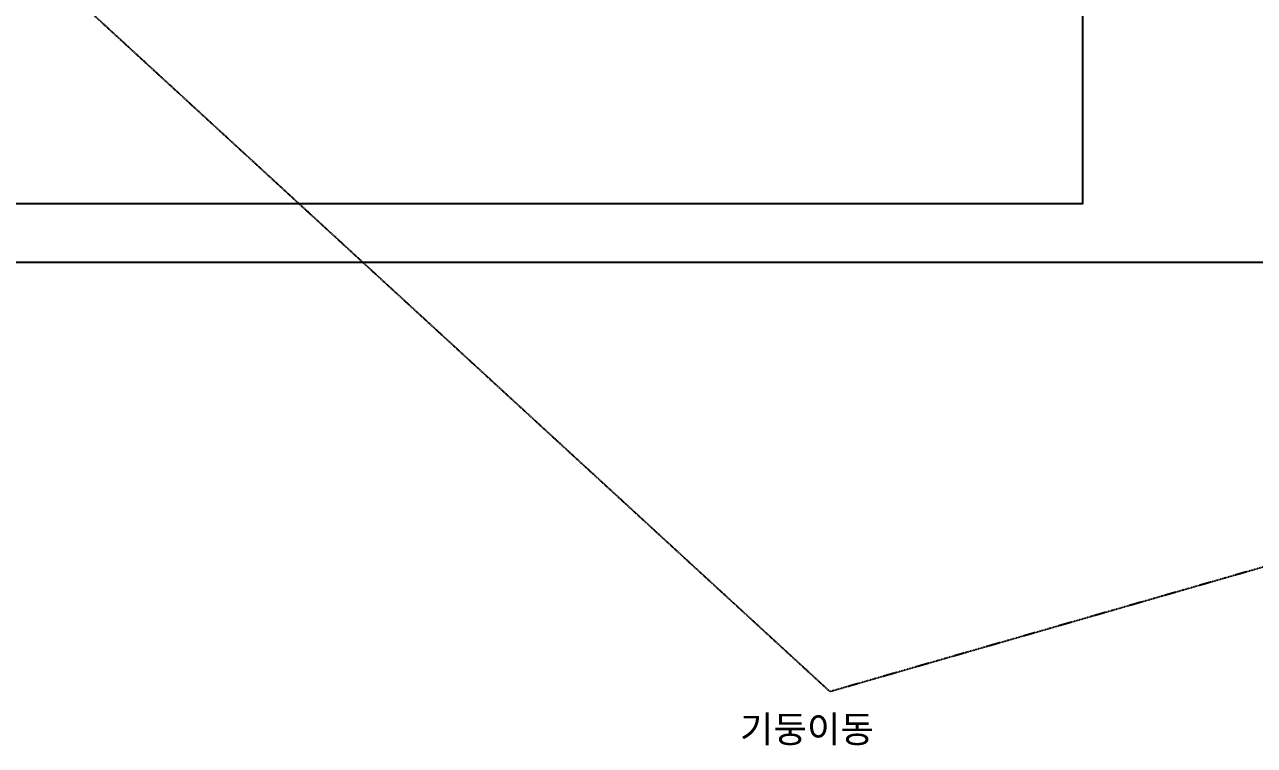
# Model space of a CAD drawing. Header units: millimetres. Extents: x 317501 to 2277231, y -321722 to 1186893.
# Drawn here: x 747874 to 978099, y 570751 to 705644 of the extents above; entities that cross this region are included whole.
import ezdxf
from ezdxf.enums import TextEntityAlignment as Align

# ---------------------------------------------------------------- set-up
doc = ezdxf.new("R2010")
doc.units = ezdxf.units.MM
doc.header["$LTSCALE"] = 57
doc.linetypes.add('XS-지하주차장$0$HID', pattern=[2.3, 1.5, -0.8])
doc.layers.add('XS-지하주차장$0$0106', color=3, linetype='XS-지하주차장$0$HID', plot=False)
doc.layers.add('XS-지하주차장$0$DEFPOINT', color=144, linetype='Continuous', plot=False)
doc.styles.add('XS-지하주차장$0$맑은고딕', font='malgun.ttf')

msp = doc.modelspace()

# ---------------------------------------------------------------- linework, layer by layer
at = {"layer": 'XS-지하주차장$0$0106'}
for q in [(698718.2, 764470.7), (1537216.6, 764475.6)]:
    msp.add_line((898598, 580849.7), q, dxfattribs=at)
at = {"layer": 'XS-지하주차장$0$DEFPOINT'}
for points in [[(567911.6, 958127.6), (988411.6, 958127.6), (988411.6, 661127.6), (567911.6, 661127.6)], [(580911.6, 947127.6), (945911.6, 947127.6), (945911.6, 672127.6), (580911.6, 672127.6)]]:
    msp.add_lwpolyline(points, close=True, dxfattribs=at)

# ---------------------------------------------------------------- texts
at = {"layer": 'XS-지하주차장$0$0106', "style": 'XS-지하주차장$0$맑은고딕'}
msp.add_text('기둥이동', height=5000, dxfattribs=at).set_placement((881788.1, 573789.8), align=Align.MIDDLE_LEFT)

doc.saveas('drawing.dxf')
